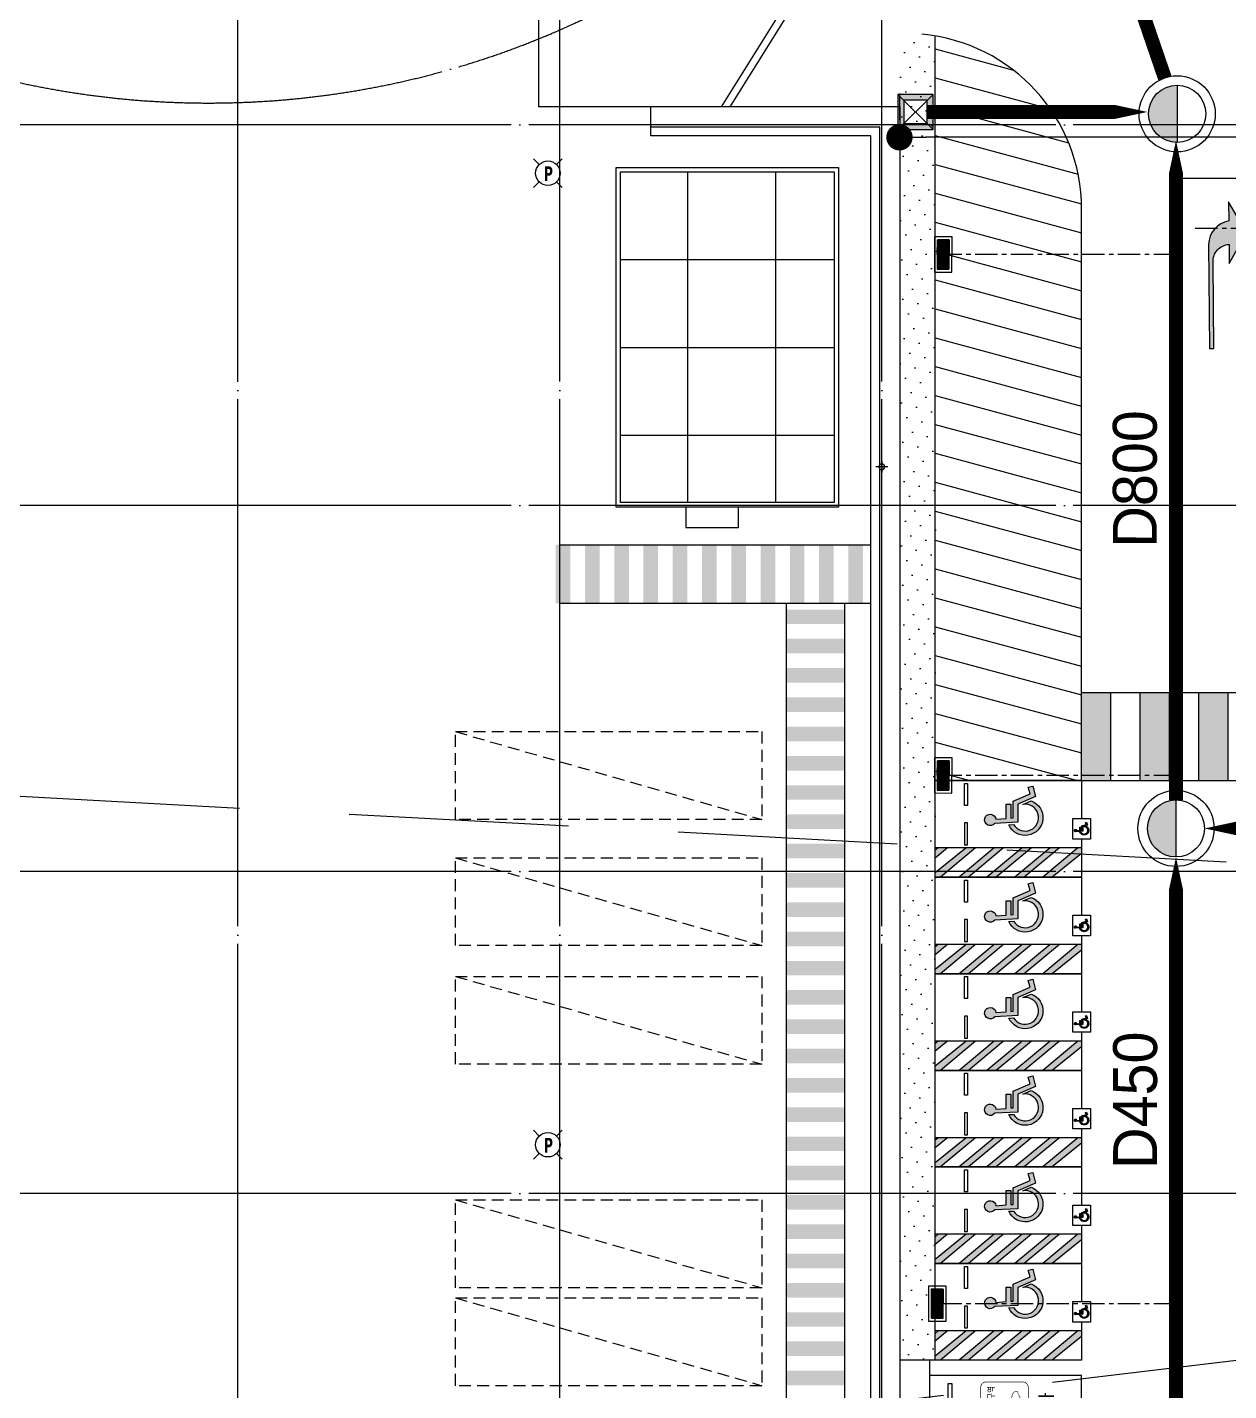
# Model space of a CAD drawing. Header units: millimetres. Extents: x 44352463 to 44913170, y -12080373 to -11704434.
# Drawn here: x 44635750 to 44676790, y -11984350 to -11937779 of the extents above; entities that cross this region are included whole.
import ezdxf
from ezdxf.enums import TextEntityAlignment as Align

# ---------------------------------------------------------------- set-up
doc = ezdxf.new("R2010")
doc.units = ezdxf.units.MM
doc.header["$LTSCALE"] = 600
doc.header["$MEASUREMENT"] = 0
for name, pattern in [('03 단지-0902$0$HIDDEN', [0.375, 0.25, -0.125]), ('CEN', [6.2, 6, -0.1, 0, -0.1]), ('CENTERX2', [101.6, 63.5, -12.7, 12.7, -12.7]), ('HID', [0.345, 0.225, -0.12])]:
    doc.linetypes.add(name, pattern=pattern)
doc.layers.get('0').update_dxf_attribs({"linetype": 'CONTINUOUS'})
doc.layers.get('DEFPOINTS').update_dxf_attribs({"color": 117, "linetype": 'CONTINUOUS'})
for name, color, linetype in [('# 토목공사', 8, 'CONTINUOUS'), ('+우수계획', 6, 'CONTINUOUS'), ('-JS-보행로(신설)', 30, 'CONTINUOUS'), ('-JS-횡단보도(신설)', 1, 'CONTINUOUS'), ('0-횡단보도', 252, 'CONTINUOUS'), ('7 우수관', 7, 'CONTINUOUS'), ('A-LEAD', 7, 'CONTINUOUS'), ('A-중심선', 10, 'CEN'), ('CON-1', 2, 'CONTINUOUS'), ('dim', 7, 'CONTINUOUS'), ('ELE-11', 7, 'CONTINUOUS'), ('ELE-4', 8, 'CONTINUOUS'), ('ELE-8', 8, 'CONTINUOUS'), ('ELE7', 7, 'CONTINUOUS'), ('FIN-1', 9, 'CONTINUOUS'), ('JN-A-xref-Plan$0$PARKING', 8, 'CONTINUOUS'), ('Parking(장애인)', 8, 'CONTINUOUS'), ('Parking(전기)', 8, 'CONTINUOUS'), ('SYM(일반)', 3, 'CONTINUOUS'), ('t기존건물', 8, 'CONTINUOUS'), ('WALb', 3, 'CONTINUOUS'), ('x-평면도$0$-JS-보행로(신설)', 30, 'CONTINUOUS'), ('x-평면도$0$x-평면도$0$0-진출입동선', 7, 'CONTINUOUS'), ('노면', 252, 'CONTINUOUS'), ('조경면적', 3, 'CONTINUOUS'), ('주차_확장', 252, 'CONTINUOUS'), ('표지판', 252, 'CONTINUOUS')]:
    doc.layers.add(name, color=color, linetype=linetype)
doc.styles.add('AUDIT_D_190715091641-0', font='')
doc.styles.add('굴림', font='', dxfattribs={"width": 0.9})
doc.styles.add('돋움', font='')
doc.styles.add('맑은고딕', font='malgunbd.ttf')
doc.styles.get('AUDIT_D_190715091641-0').set_extended_font_data('Dotum')
doc.styles.get('굴림').set_extended_font_data('Gulim')
doc.styles.get('돋움').set_extended_font_data('Dotum')
doc.dimstyles.new('scale600', dxfattribs={"dimscale": 600, "dimtxt": 2, "dimasz": 1, "dimexe": 1, "dimexo": 2.5, "dimgap": 0.8, "dimtad": 1, "dimdec": 0, "dimzin": 0, "dimdsep": 46, "dimlunit": 6, "dimtxsty": 'AUDIT_D_190715091641-0', "dimblk": 'DOT', "dimcen": 0, "dimdle": 1, "dimclrd": 256, "dimclre": 256, "dimclrt": 3, "dimadec": 0, "dimazin": 0, "dimtfac": 1, "dimtdec": 0, "dimtix": 1, "dimtmove": 2, "dimatfit": 3, "dimldrblk": 'DOT', "dimfxl": 0, "dimtolj": 1, "dimtzin": 0, "dimarcsym": 0})

# ---------------------------------------------------------------- blocks, each defined once
blk = doc.blocks.new('x-평면도$0$x-평면도$0$wkd')
at = {"layer": 'Parking(장애인)'}
h = blk.add_hatch(color=256, dxfattribs=at)
h.paths.add_polyline_path([(46277209, -12342346), (46277209, -12341731), (46277819, -12341469), (46277724, -12341106), (46277569, -12341146), (46277629, -12341376), (46277049, -12341626), (46277049, -12342198), (46276969, -12342204), (46276969, -12341726), (46276809, -12341726), (46276809, -12342216), (46276463, -12342242, 5.045541), (46276423, -12342385)])
h.paths.add_polyline_path([(46277664, -12341611), (46277384, -12341732, -1.887932), (46277065, -12342423), (46276901, -12342431, 1.520053)])
h = blk.add_hatch(color=256, dxfattribs=at)
h.paths.add_polyline_path([(46279182, -12342667), (46279172, -12342666), (46279163, -12342662), (46279155, -12342657), (46279149, -12342650), (46279144, -12342641), (46279142, -12342632), (46279142, -12342622), (46279144, -12342612), (46279149, -12342604), (46279155, -12342597), (46279163, -12342591), (46279172, -12342588), (46279182, -12342586), (46279191, -12342588), (46279200, -12342591), (46279208, -12342597), (46279215, -12342604), (46279219, -12342612), (46279222, -12342622), (46279222, -12342628), (46279326, -12342621), (46279326, -12342510), (46279362, -12342510), (46279362, -12342618), (46279396, -12342616), (46279396, -12342471), (46279548, -12342421), (46279525, -12342353), (46279559, -12342342), (46279593, -12342443), (46279432, -12342497), (46279432, -12342649)])
h.paths.add_polyline_path([(46279448, -12342744), (46279478, -12342747), (46279508, -12342744), (46279536, -12342733), (46279561, -12342716), (46279581, -12342693), (46279595, -12342667), (46279602, -12342637), (46279602, -12342607), (46279595, -12342578), (46279581, -12342551), (46279561, -12342529), (46279536, -12342511), (46279508, -12342501), (46279486, -12342498), (46279547, -12342478), (46279553, -12342480), (46279585, -12342502), (46279610, -12342531), (46279628, -12342565), (46279638, -12342603), (46279638, -12342642), (46279628, -12342679), (46279610, -12342714), (46279585, -12342743), (46279553, -12342765), (46279516, -12342779), (46279478, -12342783), (46279439, -12342779), (46279403, -12342765), (46279371, -12342743), (46279345, -12342714), (46279327, -12342679), (46279326, -12342675), (46279364, -12342672), (46279375, -12342693), (46279395, -12342716), (46279420, -12342733)])
h = blk.add_hatch(color=256, dxfattribs=at)
h.dxf.hatch_style = 1
h.paths.add_polyline_path([(46274493, -12343218), (46274391, -12343301), (46274391, -12343568), (46274811, -12343218)], flags=17)
h.paths.add_polyline_path([(46274391, -12344075), (46274391, -12344218), (46274566, -12344218), (46275766, -12343218), (46275448, -12343218)])
h.paths.add_polyline_path([(46275202, -12344218), (46275521, -12344218), (46276721, -12343218), (46276402, -12343218)])
h.paths.add_polyline_path([(46276157, -12344218), (46276475, -12344218), (46277675, -12343218), (46277357, -12343218)])
h.paths.add_polyline_path([(46277112, -12344218), (46277430, -12344218), (46278630, -12343218), (46278312, -12343218)])
h.paths.add_polyline_path([(46278066, -12344218), (46278384, -12344218), (46279391, -12343411), (46279391, -12343218), (46279266, -12343218)])
for p, q in [((46279391, -12343218), (46274391, -12343218)), ((46275448, -12343218), (46274391, -12344075)), ((46274493, -12343218), (46274391, -12343301)), ((46274811, -12343218), (46274391, -12343568)), ((46275766, -12343218), (46274566, -12344218)), ((46276402, -12343218), (46275202, -12344218)), ((46276721, -12343218), (46275521, -12344218)), ((46277357, -12343218), (46276157, -12344218)), ((46277675, -12343218), (46276475, -12344218)), ((46278312, -12343218), (46277112, -12344218)), ((46278630, -12343218), (46277430, -12344218)), ((46279266, -12343218), (46278066, -12344218)), ((46279391, -12343411), (46278384, -12344218))]:
    blk.add_line(p, q, dxfattribs=at)
for points in [[(46279391, -12340918), (46274391, -12340918), (46279391, -12340918), (46279391, -12342218)], [(46279391, -12342918), (46279391, -12344218), (46274391, -12344218), (46274391, -12344218), (46274391, -12340918)]]:
    blk.add_lwpolyline(points, dxfattribs=at)
for points in [[(46275391, -12341768), (46275391, -12341018), (46275491, -12341018), (46275491, -12341768)], [(46279090, -12342918), (46279090, -12342218), (46279690, -12342218), (46279690, -12342918)], [(46275391, -12342368), (46275391, -12343118), (46275491, -12343118), (46275491, -12342368)]]:
    blk.add_lwpolyline(points, close=True, dxfattribs=at)
for points in [[(46276423, -12342385, -5.045541), (46276463, -12342242), (46276809, -12342216), (46276809, -12341726), (46276969, -12341726), (46276969, -12342204), (46277049, -12342198), (46277049, -12341626), (46277629, -12341376), (46277569, -12341146), (46277724, -12341106), (46277819, -12341469), (46277209, -12341731), (46277209, -12342346), (46276423, -12342385, -5.045541)], [(46276901, -12342431), (46277065, -12342423, 1.887932), (46277384, -12341732), (46277664, -12341611, -1.520053), (46276901, -12342431)]]:
    blk.add_lwpolyline(points, format="xyb", close=True, dxfattribs=at)
at = {"layer": 'Parking(장애인)', "elevation": 0}
for points in [[(46279182, -12342667), (46279172, -12342666), (46279163, -12342662), (46279155, -12342657), (46279149, -12342650), (46279144, -12342641), (46279142, -12342632), (46279142, -12342622), (46279144, -12342612), (46279149, -12342604), (46279155, -12342597), (46279163, -12342591), (46279172, -12342588), (46279182, -12342586), (46279191, -12342588), (46279200, -12342591), (46279208, -12342597), (46279215, -12342604), (46279219, -12342612), (46279222, -12342622), (46279222, -12342628), (46279326, -12342621), (46279326, -12342510), (46279362, -12342510), (46279362, -12342618), (46279396, -12342616), (46279396, -12342471), (46279548, -12342421), (46279525, -12342353), (46279559, -12342342), (46279593, -12342443), (46279432, -12342497), (46279432, -12342649)], [(46279439, -12342779), (46279403, -12342765), (46279371, -12342743), (46279345, -12342714), (46279327, -12342679), (46279326, -12342675), (46279364, -12342672), (46279375, -12342693), (46279395, -12342716), (46279420, -12342733), (46279448, -12342744), (46279478, -12342747), (46279508, -12342744), (46279536, -12342733), (46279561, -12342716), (46279581, -12342693), (46279595, -12342667), (46279602, -12342637), (46279602, -12342607), (46279595, -12342578), (46279581, -12342551), (46279561, -12342529), (46279536, -12342511), (46279508, -12342501), (46279486, -12342498), (46279547, -12342478), (46279553, -12342480), (46279585, -12342502), (46279610, -12342531), (46279628, -12342565), (46279638, -12342603), (46279638, -12342642), (46279628, -12342679), (46279610, -12342714), (46279585, -12342743), (46279553, -12342765), (46279516, -12342779), (46279478, -12342783)]]:
    blk.add_lwpolyline(points, close=True, dxfattribs=at)
blk = doc.blocks.new('RRRRR')
at = {"layer": 't기존건물', "linetype": '03 단지-0902$0$HIDDEN', "ltscale": 50}
blk.add_line((12041436, -9365479, 99746), (11759295, -9393898, 116942), dxfattribs=at)
at = {"layer": 't기존건물', "linetype": '03 단지-0902$0$HIDDEN', "ltscale": 50, "extrusion": (0.073213, 0.997316, 0), "elevation": -8449746}
blk.add_lwpolyline([(-12415545, 108781), (-12682525, 99979)], dxfattribs=at)
blk = doc.blocks.new('b')
at = {"layer": '7 우수관', "color": 8}
for p, q in [((11554393, -9603687), (11553993, -9603687)), ((11554193, -9603887), (11554193, -9603487))]:
    blk.add_line(p, q, dxfattribs=at)
at = {"layer": '7 우수관', "ltscale": 0.1}
blk.add_circle((11554193, -9603687), 100, dxfattribs=at)
blk = doc.blocks.new('zw$8B9B')
at = {"layer": '노면'}
h = blk.add_hatch(color=256, dxfattribs=at)
h.dxf.hatch_style = 1
h.paths.add_polyline_path([(-1.322, 2.031), (-0.974, 0.872), (-0.884, 1.262), (-0.828, 1.506, -0.414265), (-0.427, 0.797), (-1.092, -2.077), (-0.946, -2.111), (-0.146, 1.348, 0.361119), (-0.647, 2.285), (-0.501, 2.918)])
blk.add_lwpolyline([(-1.092, -2.077), (-0.427, 0.797, 0.414265), (-0.828, 1.506), (-0.884, 1.262), (-0.974, 0.872), (-1.322, 2.031), (-0.501, 2.918), (-0.647, 2.285, -0.361119), (-0.146, 1.348), (-0.946, -2.111)], format="xyb", close=True, dxfattribs=at)
blk = doc.blocks.new('JN-A-xref-Plan$0$A$C6A6609A0')
at = {"layer": 'JN-A-xref-Plan$0$PARKING'}
for points in [[(0, 150), (0, 0), (950, 0), (950, 150)], [(1150, 150), (1150, 0), (2100, 0), (2100, 150)]]:
    blk.add_lwpolyline(points, close=True, dxfattribs=at)
blk = doc.blocks.new('242444')
at = {"layer": 'Parking(전기)'}
blk.add_lwpolyline([(7429634, 1054124), (7424976, 1054124), (7424976, 1045152), (7429634, 1045152)], close=True, dxfattribs=at)
at = {"layer": 'Parking(전기)', "const_width": 39}
blk.add_lwpolyline([(7429258, 1048626, -0.414214), (7428933, 1048301), (7425744, 1048301, -0.414214), (7425419, 1048626), (7425419, 1050775, -0.414214), (7425744, 1051100), (7428933, 1051100, -0.414214), (7429258, 1050775)], format="xyb", close=True, dxfattribs=at)
at = {"layer": 'Parking(전기)', "const_width": 32.5}
blk.add_lwpolyline([(7426928, 1049103, -0.238754), (7427619, 1049534), (7427893, 1049539, -0.16016), (7428125, 1049418), (7428181, 1049412, -0.053894), (7428357, 1049263, -0.274993), (7428695, 1049071, -0.465515), (7428630, 1048901), (7428477, 1048888, -0.70547), (7428148, 1048901), (7427438, 1048901, -0.636486), (7427093, 1048885, 0.425124), (7426921, 1048817, -0.652411), (7426699, 1048875), (7426579, 1049256), (7426517, 1048784), (7426263, 1049679), (7426201, 1049679), (7426198, 1049793, 0.257191), (7426129, 1049845), (7425882, 1049845, 0.292927), (7425863, 1049809), (7425750, 1049809, 0.892692), (7425751, 1049736), (7425867, 1049736), (7425867, 1049626), (7425746, 1049626, 0.448004), (7425713, 1049590, 0.407537), (7425747, 1049562), (7425867, 1049558, 0.451703), (7425902, 1049516), (7426122, 1049516, 0.319213), (7426200, 1049589), (7426201, 1049679)], format="xyb", dxfattribs=at)
at = {"layer": 'Parking(전기)', "xscale": 1.794350154303066, "yscale": 1.794350154303066, "zscale": 1.794350154303066, "rotation": 359.9999999999999}
blk.add_blockref('JN-A-xref-Plan$0$A$C6A6609A0', (7425380, 1052778), dxfattribs=at)
at = {"layer": 'Parking(전기)', "style": '굴림', "width": 0.8}
blk.add_text('전기자동차충전구역', height=373.2, dxfattribs=at).set_placement((7425539, 1050302))
at = {"layer": 'Parking(전기)', "style": '돋움'}
for s, p in [('전기차', (7425826, 1046863)), ('(완속)', (7425826, 1045653))]:
    blk.add_text(s, height=746.4, dxfattribs=at).set_placement(p)
blk = doc.blocks.new('5522233')
at = {"layer": '주차_확장', "linetype": 'HID', "ltscale": 3}
blk.add_line((7405990, 1029824), (7395523, 1032824), dxfattribs=at)
blk.add_lwpolyline([(7405990, 1029824), (7395523, 1029824), (7395523, 1032824), (7405990, 1032824)], close=True, dxfattribs=at)
blk = doc.blocks.new('xvxvxvvxvx')
at = {"layer": 'SYM(일반)'}
for p, q in [((10167224, 2673089), (10167026, 2673287)), ((10167815, 2673089), (10168013, 2673287)), ((10167224, 2672498), (10167026, 2672300)), ((10167815, 2672498), (10168013, 2672300)), ((10167224, 2639904), (10167026, 2640103)), ((10167815, 2639904), (10168013, 2640103)), ((10167224, 2639313), (10167026, 2639115)), ((10167815, 2639313), (10168013, 2639115))]:
    blk.add_line(p, q, dxfattribs=at)
for centre in [(10167520, 2672794), (10167520, 2639609)]:
    blk.add_circle(centre, 418, dxfattribs=at)
at = {"layer": 'SYM(일반)', "style": '맑은고딕', "width": 0.8}
for p in [(10167374, 2672778), (10167374, 2639593)]:
    blk.add_text('P', height=500, dxfattribs=at).set_placement(p, align=Align.MIDDLE_LEFT)
blk = doc.blocks.new('_Dot')
at = {"color": 0, "linetype": 'ByBlock', "lineweight": -2}
blk.add_line((-0.5, 0), (-1, 0), dxfattribs=at)
at = {"color": 0, "linetype": 'ByBlock', "const_width": 0.5}
blk.add_lwpolyline([(-0.25, 0, 1), (0.25, 0, 1)], format="xyb", close=True, dxfattribs=at)
blk = doc.blocks.new('*D91')
at = {"layer": 'DEFPOINTS', "color": 0, "transparency": 16777216}
for p in [(44665543, -11941537), (44665543, -11941537), (44686079, -11941537)]:
    blk.add_point(p, dxfattribs=at)
at = {"layer": 'dim', "lineweight": -2, "transparency": 16777216}
for p, q in [((44665543, -11940037), (44665543, -11940937)), ((44686079, -11940037), (44686079, -11940937)), ((44685179, -11941537), (44666443, -11941537))]:
    blk.add_line(p, q, dxfattribs=at)
at = {"layer": 'dim', "lineweight": -2, "transparency": 16777216, "xscale": 900, "yscale": 900, "zscale": 900, "rotation": 180}
blk.add_blockref('_Dot', (44665543, -11941537), dxfattribs=at)
at = {"layer": 'dim', "lineweight": -2, "transparency": 16777216, "xscale": 900, "yscale": 900, "zscale": 900}
blk.add_blockref('_Dot', (44686079, -11941537), dxfattribs=at)
at = {"layer": 'dim', "color": 3, "transparency": 16777216, "insert": (44681240, -11939803), "char_height": 2100, "attachment_point": 5, "style": 'AUDIT_D_190715091641-0'}
blk.add_mtext('\\A1;20,536', dxfattribs=at)
blk = doc.blocks.new('A$C1B783336')
at = {"layer": '# 토목공사', "ltscale": 5}
for p, q in [((100, 100), (100, 500)), ((100, 500), (600, 500)), ((108, 106), (108, 494)), ((108, 494), (1092, 494)), ((139, 494), (139, 106)), ((146, 494), (146, 106)), ((176, 494), (176, 106)), ((184, 494), (184, 106)), ((214, 494), (214, 106)), ((221, 494), (221, 106)), ((251, 494), (251, 106)), ((259, 494), (259, 106)), ((289, 494), (289, 106)), ((296, 494), (296, 106)), ((326, 494), (326, 106)), ((334, 494), (334, 106)), ((364, 494), (364, 106)), ((371, 494), (371, 106)), ((401, 494), (401, 106)), ((409, 494), (409, 106)), ((439, 494), (439, 106)), ((446, 494), (446, 106)), ((476, 494), (476, 106)), ((484, 494), (484, 106)), ((514, 494), (514, 106)), ((521, 494), (521, 106)), ((551, 494), (551, 106)), ((559, 494), (559, 106)), ((596, 494), (596, 106)), ((604, 494), (604, 106)), ((634, 494), (634, 106)), ((641, 494), (641, 106)), ((671, 494), (671, 106)), ((679, 494), (679, 106)), ((709, 494), (709, 106)), ((716, 494), (716, 106)), ((746, 494), (746, 106)), ((754, 494), (754, 106)), ((784, 494), (784, 106)), ((791, 494), (791, 106)), ((821, 494), (821, 106)), ((829, 494), (829, 106)), ((859, 494), (859, 106)), ((866, 494), (866, 106)), ((896, 494), (896, 106)), ((904, 494), (904, 106)), ((934, 494), (934, 106)), ((941, 494), (941, 106)), ((971, 494), (971, 106)), ((979, 494), (979, 106)), ((1009, 494), (1009, 106)), ((1016, 494), (1016, 106)), ((1046, 494), (1046, 106)), ((1054, 494), (1054, 106)), ((1092, 494), (1092, 106)), ((1100, 500), (1100, 100)), ((100, 395), (1092, 395)), ((100, 389), (1092, 389)), ((100, 287), (1092, 287)), ((100, 281), (1092, 281)), ((100, 179), (1092, 179)), ((100, 173), (1092, 173)), ((600, 100), (100, 100)), ((1092, 106), (108, 106))]:
    blk.add_line(p, q, dxfattribs=at)
for points in [[(1200, 601), (0, 600), (0, 0), (1200, 6)], [(1100, 500), (100, 500), (100, 100), (1100, 100)]]:
    blk.add_lwpolyline(points, close=True, dxfattribs=at)
blk.add_lwpolyline([(1050, 450), (150, 450), (150, 150), (1050, 150), (1050, 450)], dxfattribs=at)
at = {"layer": '# 토목공사'}
blk.add_lwpolyline([(150, 150), (1100, 150)], dxfattribs=at)
blk = doc.blocks.new('A$C170E2CED')
at = {"layer": '# 토목공사'}
h = blk.add_hatch(color=256, dxfattribs=at)
h.dxf.hatch_style = 1
h.paths.add_polyline_path([(0, 0), (1200, 0), (1200, 1200), (0, 1200)])
h.paths.add_polyline_path([(200, 200), (1000, 200), (1000, 1000), (200, 1000)], flags=16)
blk.add_lwpolyline([(0, 0), (1200, 0), (1200, 1200), (0, 1200)], close=True, dxfattribs=at)
for points in [[(1200, 0), (0, 1200)], [(0, 0), (1200, 1200)], [(200, 200), (1000, 200), (1000, 1000), (200, 1000), (200, 200)]]:
    blk.add_lwpolyline(points, dxfattribs=at)
blk = doc.blocks.new('A$C3E7F0150')
at = {"layer": '+우수계획'}
h = blk.add_hatch(color=254, dxfattribs=at)
h.dxf.hatch_style = 1
edge = h.paths.add_edge_path()
edge.add_arc((1300, 1300), 975, 90, 270, ccw=False)
edge.add_line((1300, 2275), (1300, 325))
at = {"layer": '# 토목공사'}
blk.add_lwpolyline([(1300, 325, -1), (1300, 2275), (1300, 325)], format="xyb", dxfattribs=at)
for radius in [1300, 975]:
    blk.add_circle((1300, 1300), radius, dxfattribs=at)
blk = doc.blocks.new('A$C159fdbf0')
at = {"layer": '# 토목공사', "ltscale": 10}
for points in [[(55611, -143033, 0, 1492, 0), (56743, -146332, 478, 478, 0), (57244, -147793, 478, 478, 0)], [(56651, -148958, 0, 1492, 0), (53163, -148958, 478, 478, 0), (49126, -148958, 478, 478, 0)], [(57626, -149933, 0, 1492, 0), (57625, -153421, 478, 478, 0), (57626, -172456, 478, 478, 0)], [(58601, -173431, 0, 1492, 0), (62089, -173431, 478, 478, 0), (74829, -173431, 478, 478, 0)], [(57626, -174406, 0, 1492, 0), (57625, -177894, 478, 478, 0), (57627, -206348, 478, 478, 0)]]:
    blk.add_lwpolyline(points, format="xyseb", dxfattribs=at)
at = {"layer": '# 토목공사', "linetype": 'CENTERX2', "ltscale": 0.02}
for points in [[(58283, -152926), (69390, -152916)], [(57626, -153827), (49822, -153828)], [(57626, -171622), (49822, -171622)], [(57626, -189663), (49623, -189663)]]:
    blk.add_lwpolyline(points, dxfattribs=at)
at = {"layer": '# 토목공사'}
for name, p in [('A$C3E7F0150', (56366, -150323)), ('A$C170E2CED', (48126, -149558)), ('A$C3E7F0150', (56326, -174731))]:
    blk.add_blockref(name, p, dxfattribs=at)
at = {"layer": '# 토목공사', "rotation": 269.6911029600615}
for p in [(49376, -153225), (49376, -171020), (49176, -189061)]:
    blk.add_blockref('A$C1B783336', p, dxfattribs=at)
at = {"layer": '# 토목공사', "style": '돋움'}
for s, rotation, p in [('D800', 89.9919, (56969, -161492)), ('D450', 89.9932, (56979, -182714))]:
    blk.add_text(s, height=1500, rotation=rotation, dxfattribs=at).set_placement(p, align=Align.CENTER)

msp = doc.modelspace()

# ---------------------------------------------------------------- hatches: boundary and pattern name
at = {"layer": '-JS-보행로(신설)'}
h = msp.add_hatch(dxfattribs=at)
h.set_pattern_fill('ANSI31', color=256, scale=300, angle=120.0010078, style=0)
h.set_pattern_definition([(165.00100776, (250060271.8, -528636122.7), (-246.508958, -920.0486855), [])])
edge = h.paths.add_edge_path()
edge.add_line((44671765.413, -11963506.803), (44671765.265, -11943991.795))
edge.add_arc((44665765.265, -11943991.84), 6000, 360.0004351, 440.4059871)
edge.add_line((44666765.259, -11938075.76), (44666765.413, -11963506.834))
edge.add_line((44666765.413, -11963506.834), (44671765.413, -11963506.803))
at = {"layer": '-JS-횡단보도(신설)'}
h = msp.add_hatch(color=256, dxfattribs=at)
h.dxf.hatch_style = 1
h.paths.add_polyline_path([(44676765.395, -11960506.773), (44675765.395, -11960506.779), (44675765.413, -11963506.779), (44676765.413, -11963506.773)])
h.paths.add_polyline_path([(44674765.395, -11960506.785), (44673765.395, -11960506.791), (44673765.413, -11963506.791), (44674765.413, -11963506.785)])
h.paths.add_polyline_path([(44672765.395, -11960506.797), (44671765.39, -11960506.803), (44671765.413, -11963506.803), (44672765.413, -11963506.797)])
at = {"layer": '0-횡단보도'}
h = msp.add_hatch(color=256, dxfattribs=at)
h.dxf.hatch_style = 1
h.paths.add_polyline_path([(44676765.395, -11960506.773), (44675765.395, -11960506.779), (44675765.413, -11963506.779), (44676765.413, -11963506.773)])
h.paths.add_polyline_path([(44674765.395, -11960506.785), (44673765.395, -11960506.791), (44673765.413, -11963506.791), (44674765.413, -11963506.785)])
h.paths.add_polyline_path([(44672765.395, -11960506.797), (44671765.39, -11960506.803), (44671765.413, -11963506.803), (44672765.413, -11963506.797)])
at = {"layer": 'x-평면도$0$-JS-보행로(신설)', "ltscale": 0.5}
h = msp.add_hatch(dxfattribs=at)
h.set_pattern_fill('DOTS', color=8, scale=300, angle=406.9132526, style=0)
h.set_pattern_definition([(46.91325257, (255475385.26, -522620850.2), (-185.1506957, 499.23621465), [0, -476.25])])
edge = h.paths.add_edge_path()
edge.add_line((44666765.533, -11983306.834), (44666765.413, -11963506.834))
edge.add_line((44666765.533, -11983306.834), (44665565.588, -11983306.841))
edge.add_line((44665565.588, -11983306.841), (44665565.309, -11937991.842))
edge.add_line((44666765.259, -11937991.833), (44665565.311, -11937991.842))
edge.add_line((44666765.413, -11963506.834), (44666765.259, -11937991.833))

# ---------------------------------------------------------------- linework, layer by layer
at = {"layer": '-JS-보행로(신설)'}
msp.add_lwpolyline([(44671765.413, -11963506.803), (44671765.265, -11943991.795, 0.388057865), (44666305.204, -11938016.184, 0.388057865)], format="xyb", dxfattribs=at)
msp.add_lwpolyline([(44666765.413, -11963506.834), (44666765.259, -11938075.76)], dxfattribs=at)
at = {"layer": '-JS-횡단보도(신설)'}
for points in [[(44675015.395, -11960506.784), (44675015.296, -11943991.775)], [(44671765.395, -11960506.803), (44678265.396, -11960506.764)], [(44672765.413, -11963506.797), (44672765.395, -11960506.797)], [(44673765.413, -11963506.791), (44673765.395, -11960506.791)], [(44674765.413, -11963506.785), (44674765.395, -11960506.785)], [(44675765.413, -11963506.779), (44675765.395, -11960506.779)], [(44676765.413, -11963506.773), (44676765.395, -11960506.773)], [(44671765.413, -11963506.803), (44678265.414, -11963506.764)]]:
    msp.add_lwpolyline(points, dxfattribs=at)
at = {"layer": '0-횡단보도'}
for points in [[(44666765.533, -11983306.834), (44665565.588, -11983306.841), (44665565.324, -11940491.502)], [(44678711.098, -11942950.271), (44675015.289, -11942950.294)], [(44675015.395, -11960506.784), (44675015.289, -11942950.294)], [(44671765.395, -11960506.803), (44678265.396, -11960506.764)], [(44672765.413, -11963506.797), (44672765.395, -11960506.797)], [(44673765.413, -11963506.791), (44673765.395, -11960506.791)], [(44674765.413, -11963506.785), (44674765.395, -11960506.785)], [(44675765.413, -11963506.779), (44675765.395, -11960506.779)], [(44676765.413, -11963506.773), (44676765.395, -11960506.773)], [(44666765.413, -11963506.834), (44671765.413, -11963506.803)], [(44671765.413, -11963506.803), (44678265.414, -11963506.764)]]:
    msp.add_lwpolyline(points, dxfattribs=at)
at = {"layer": 'A-LEAD'}
msp.add_line((44666565.694, -11983306.835), (44666565.694, -12007349.193), dxfattribs=at)
at = {"layer": 'A-중심선', "ltscale": 5}
for p, q in [((44664940.232, -12042884.796), (44664940.232, -11920521.262)), ((44642940.209, -12042886.468), (44642940.209, -11932008.472)), ((44653940.232, -12042884.796), (44653940.232, -11932008.425)), ((44745280.078, -11941116.81), (44413938.371, -11941116.81)), ((44745280.078, -11954116.81), (44413938.371, -11954116.81)), ((44745280.078, -11966616.81), (44413938.371, -11966616.81)), ((44745280.078, -11977616.81), (44413938.371, -11977616.81))]:
    msp.add_line(p, q, dxfattribs=at)
msp.add_arc((44641940.194, -11910366.85), 30000, 180, 0, dxfattribs=at)
at = {"layer": 'CON-1'}
for points in [[(44655865.232, -11942566.81), (44663465.232, -11942566.81), (44663465.232, -11954166.81), (44655865.232, -11954166.81)], [(44656015.232, -11942716.856), (44663315.232, -11942716.856), (44663315.232, -11954016.856), (44656015.232, -11954016.856)]]:
    msp.add_lwpolyline(points, close=True, dxfattribs=at)
at = {"layer": 'ELE-11'}
msp.add_line((44657040.209, -11940491.81), (44653215.232, -11940491.81), dxfattribs=at)
msp.add_lwpolyline([(44660040.209, -11954166.81), (44658240.209, -11954166.81), (44658240.209, -11954866.856), (44660040.209, -11954866.856)], close=True, dxfattribs=at)
at = {"layer": 'ELE-8'}
for p, q in [((44658315.232, -11954016.856), (44658315.232, -11942716.856)), ((44661315.232, -11954016.856), (44661315.232, -11942716.856)), ((44656015.232, -11945716.856), (44663315.232, -11945716.856)), ((44656015.232, -11948716.856), (44663315.232, -11948716.856)), ((44656015.232, -11951716.856), (44663315.232, -11951716.856))]:
    msp.add_line(p, q, dxfattribs=at)
at = {"layer": 'ELE7'}
for p, q in [((44659460.5, -11940491.879), (44669555.658, -11924366.984)), ((44659755.452, -11940491.879), (44669790.639, -11924462.775)), ((44653215.232, -11937302.198), (44653215.232, -11940491.81))]:
    msp.add_line(p, q, dxfattribs=at)
at = {"layer": 'FIN-1', "ltscale": 0.1}
for p, q in [((44657040.209, -11941186.81), (44657040.209, -11941486.81)), ((44664570.232, -11941486.81), (44657040.209, -11941486.81)), ((44664570.232, -12010246.81), (44664570.232, -11941486.81))]:
    msp.add_line(p, q, dxfattribs=at)
at = {"layer": 'FIN-1'}
for p, q in [((44653940.232, -11955454.405), (44664570.209, -11955454.405)), ((44653940.232, -11957454.405), (44664570.209, -11957454.405)), ((44661670.209, -11957454.405), (44661670.209, -12007816.879)), ((44663670.209, -11957454.405), (44663670.209, -12009816.879))]:
    msp.add_line(p, q, dxfattribs=at)
for points in [[(44653798.828, -11957454.405), (44654298.828, -11957454.405), (44653798.828, -11955454.405), (44654298.828, -11955454.405)], [(44654798.828, -11957454.405), (44655298.828, -11957454.405), (44654798.828, -11955454.405), (44655298.828, -11955454.405)], [(44655798.828, -11957454.405), (44656298.828, -11957454.405), (44655798.828, -11955454.405), (44656298.828, -11955454.405)], [(44656798.828, -11957454.405), (44657298.828, -11957454.405), (44656798.828, -11955454.405), (44657298.828, -11955454.405)], [(44657798.828, -11957454.405), (44658298.828, -11957454.405), (44657798.828, -11955454.405), (44658298.828, -11955454.405)], [(44658798.828, -11957454.405), (44659298.828, -11957454.405), (44658798.828, -11955454.405), (44659298.828, -11955454.405)], [(44659798.828, -11957454.405), (44660298.828, -11957454.405), (44659798.828, -11955454.405), (44660298.828, -11955454.405)], [(44660798.828, -11957454.405), (44661298.828, -11957454.405), (44660798.828, -11955454.405), (44661298.828, -11955454.405)], [(44661798.828, -11957454.405), (44662298.828, -11957454.405), (44661798.828, -11955454.405), (44662298.828, -11955454.405)], [(44662798.828, -11957454.405), (44663298.828, -11957454.405), (44662798.828, -11955454.405), (44663298.828, -11955454.405)], [(44663798.828, -11957454.405), (44664298.828, -11957454.405), (44663798.828, -11955454.405), (44664298.828, -11955454.405)], [(44661670.209, -11957667.19), (44661670.209, -11958167.19), (44663670.209, -11957667.19), (44663670.209, -11958167.19)], [(44661670.209, -11958667.19), (44661670.209, -11959167.19), (44663670.209, -11958667.19), (44663670.209, -11959167.19)], [(44661670.209, -11959667.19), (44661670.209, -11960167.19), (44663670.209, -11959667.19), (44663670.209, -11960167.19)], [(44661670.209, -11960667.19), (44661670.209, -11961167.19), (44663670.209, -11960667.19), (44663670.209, -11961167.19)], [(44661670.209, -11961667.19), (44661670.209, -11962167.19), (44663670.209, -11961667.19), (44663670.209, -11962167.19)], [(44661670.209, -11962667.19), (44661670.209, -11963167.19), (44663670.209, -11962667.19), (44663670.209, -11963167.19)], [(44661670.209, -11963667.19), (44661670.209, -11964167.19), (44663670.209, -11963667.19), (44663670.209, -11964167.19)], [(44661670.209, -11964667.19), (44661670.209, -11965167.19), (44663670.209, -11964667.19), (44663670.209, -11965167.19)], [(44661670.209, -11965667.19), (44661670.209, -11966167.19), (44663670.209, -11965667.19), (44663670.209, -11966167.19)], [(44661670.209, -11966667.19), (44661670.209, -11967167.19), (44663670.209, -11966667.19), (44663670.209, -11967167.19)], [(44661670.209, -11967667.19), (44661670.209, -11968167.19), (44663670.209, -11967667.19), (44663670.209, -11968167.19)], [(44661670.209, -11968667.19), (44661670.209, -11969167.19), (44663670.209, -11968667.19), (44663670.209, -11969167.19)], [(44661670.209, -11969667.19), (44661670.209, -11970167.19), (44663670.209, -11969667.19), (44663670.209, -11970167.19)], [(44661670.209, -11970667.19), (44661670.209, -11971167.19), (44663670.209, -11970667.19), (44663670.209, -11971167.19)], [(44661670.209, -11971667.19), (44661670.209, -11972167.19), (44663670.209, -11971667.19), (44663670.209, -11972167.19)], [(44661670.209, -11972667.19), (44661670.209, -11973167.19), (44663670.209, -11972667.19), (44663670.209, -11973167.19)], [(44661670.209, -11973667.19), (44661670.209, -11974167.19), (44663670.209, -11973667.19), (44663670.209, -11974167.19)], [(44661670.209, -11974667.19), (44661670.209, -11975167.19), (44663670.209, -11974667.19), (44663670.209, -11975167.19)], [(44661670.209, -11975667.19), (44661670.209, -11976167.19), (44663670.209, -11975667.19), (44663670.209, -11976167.19)], [(44661670.209, -11976667.19), (44661670.209, -11977167.19), (44663670.209, -11976667.19), (44663670.209, -11977167.19)], [(44661670.209, -11977667.19), (44661670.209, -11978167.19), (44663670.209, -11977667.19), (44663670.209, -11978167.19)], [(44661670.209, -11978667.19), (44661670.209, -11979167.19), (44663670.209, -11978667.19), (44663670.209, -11979167.19)], [(44661670.209, -11979667.19), (44661670.209, -11980167.19), (44663670.209, -11979667.19), (44663670.209, -11980167.19)], [(44661670.209, -11980667.19), (44661670.209, -11981167.19), (44663670.209, -11980667.19), (44663670.209, -11981167.19)], [(44661670.209, -11981667.19), (44661670.209, -11982167.19), (44663670.209, -11981667.19), (44663670.209, -11982167.19)], [(44661670.209, -11982667.19), (44661670.209, -11983167.19), (44663670.209, -11982667.19), (44663670.209, -11983167.19)], [(44661670.209, -11983667.19), (44661670.209, -11984167.19), (44663670.209, -11983667.19), (44663670.209, -11984167.19)]]:
    msp.add_solid(points, dxfattribs=at)
at = {"layer": '조경면적'}
for p, q in [((44657040.209, -11940491.81), (44657040.209, -11941186.81)), ((44665565.232, -11940491.81), (44657040.209, -11940491.81)), ((44665565.232, -12011241.81), (44665565.232, -11940491.81)), ((44664870.232, -11941186.81), (44657040.209, -11941186.81)), ((44664870.232, -12010546.81), (44664870.232, -11941186.81))]:
    msp.add_line(p, q, dxfattribs=at)

# ---------------------------------------------------------------- block references
at = {"ltscale": 3}
msp.add_blockref('A$C159fdbf0', (44617362.678, -11791713.611), dxfattribs=at)
at = {"linetype": 'ByBlock', "xscale": -1, "rotation": 180}
msp.add_blockref('b', (33110746.907, -21556478.842), dxfattribs=at)
at = {"color": 30, "rotation": 180}
for p in [(52056363.556, -10932014.989), (52056363.556, -10936323.71), (52056363.556, -10940372.35), (52056363.556, -10948007.874), (52056363.556, -10951353.513)]:
    msp.add_blockref('5522233', p, dxfattribs=at)
at = {"color": 30, "xscale": 0.5795969019210272, "yscale": 0.5795969019210272, "zscale": 0.5795969019210272, "rotation": 90.00034672505532}
msp.add_blockref('242444', (45277558.446, -16290019.468, 2400), dxfattribs=at)
at = {"layer": 'ELE-4', "rotation": 1.086555888464989}
msp.add_blockref('RRRRR', (32506027.211, -2842359.815), dxfattribs=at)
at = {"layer": 'WALb'}
msp.add_blockref('xvxvxvvxvx', (34486013.586, -14615557.571), dxfattribs=at)
at = {"layer": 'x-평면도$0$x-평면도$0$0-진출입동선', "rotation": 0.0003467250553188453}
for p in [(-1607700.131, 377130.794), (-1607700.111, 373830.794), (-1607700.091, 370530.794), (-1607700.071, 367230.794), (-1607700.051, 363930.794), (-1607700.031, 360630.794)]:
    msp.add_blockref('x-평면도$0$x-평면도$0$wkd', p, dxfattribs=at)
at = {"layer": '표지판', "xscale": -999.9999999999999, "yscale": 999.9999999999999, "zscale": 1000, "rotation": 347.5005443073384}
msp.add_blockref('zw$8B9B', (44675666.309, -11946487.062), dxfattribs=at)

# ---------------------------------------------------------------- dimensions: what is measured, and where the dimension line sits
at = {"layer": 'dim'}
dim = msp.add_linear_dim(base=(44665542.909, -11941536.884), p1=(44686079.308, -11941536.884), p2=(44665542.909, -11941536.884), angle=180, dimstyle='scale600', override={"dimtxt": 3.5, "dimasz": 1.5}, dxfattribs=at)
dim.commit()
dim.dimension.update_dxf_attribs({"geometry": '*D91', "text_midpoint": (44681240, -11939803.152), "dimtype": 161})

doc.saveas('drawing.dxf')
